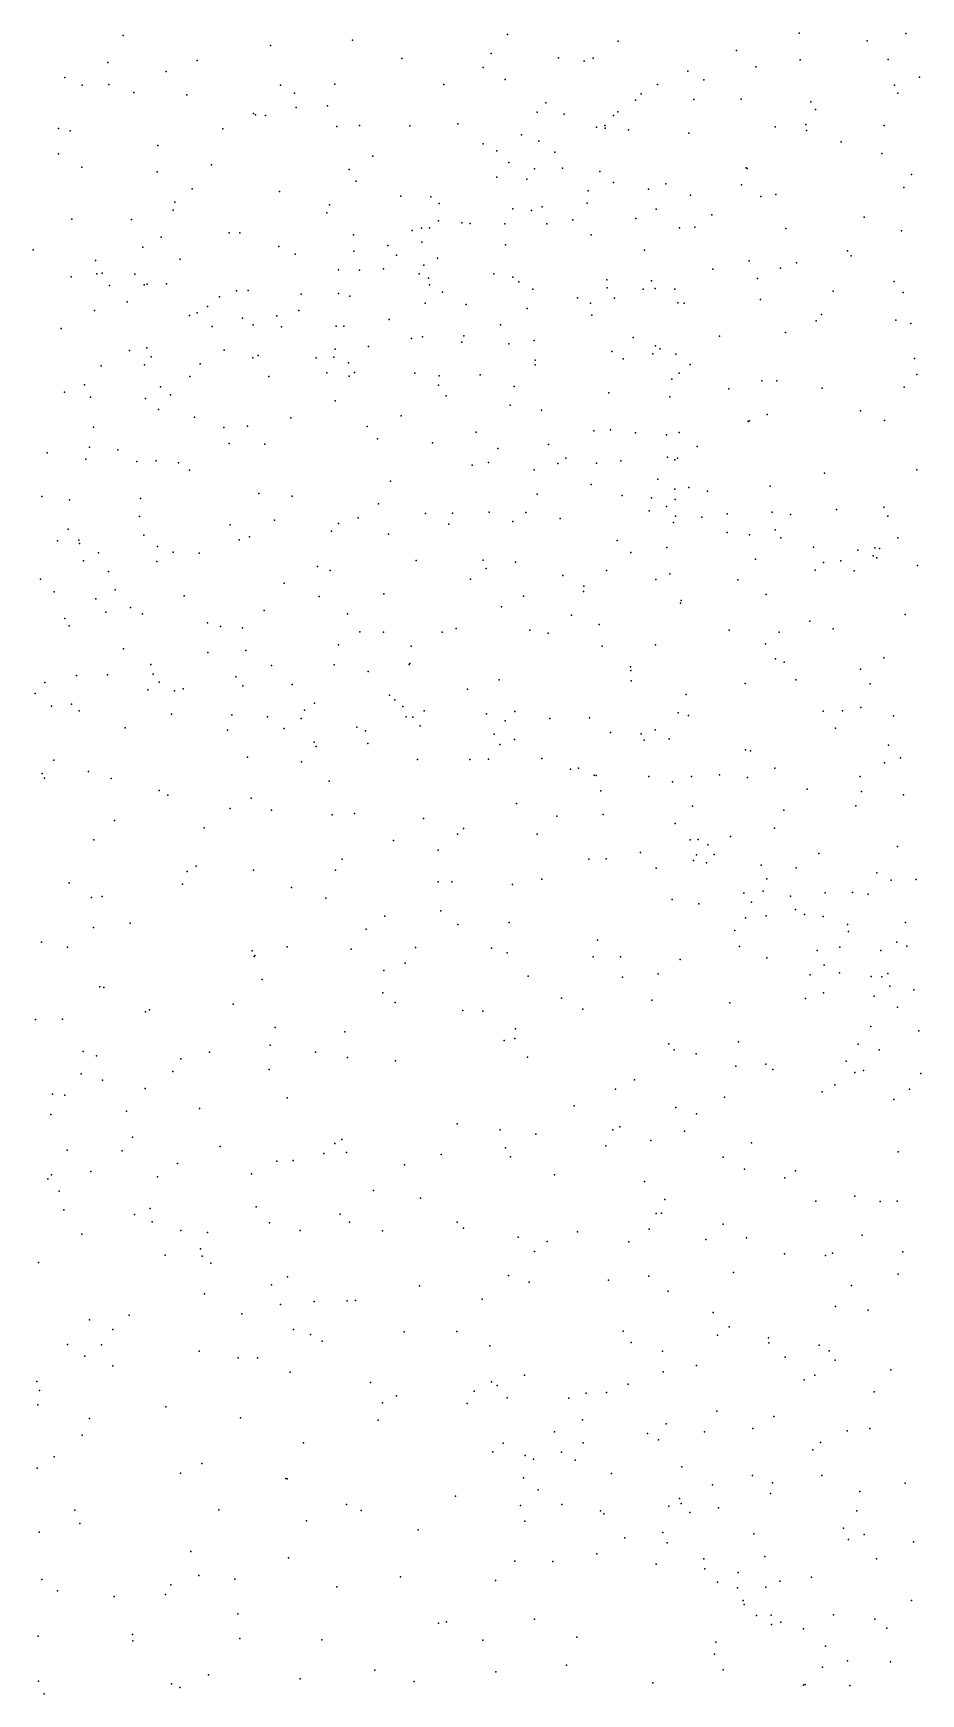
# Model space of a CAD drawing. Header units: metres. Extents: x -24.3 to 24.3, y -27.7 to 27.7.
# Drawn here: x -6.104 to -4.726, y -2.568 to 0.01 of the extents above; entities that cross this region are included whole.
import ezdxf

# ---------------------------------------------------------------- set-up
doc = ezdxf.new("R2010")
doc.units = ezdxf.units.M

msp = doc.modelspace()

# ---------------------------------------------------------------- linework, layer by layer
for p in [(-5.9647, 0.0067, -6.9713), (-5.3678, 0.0082, 25.6237), (-4.915, 0.0102, 0.6056), (-4.7494, 0.0098, 29.26), (-5.7359, -0.0087, 27.1723), (-5.6086, -0.0007, -7.2319), (-5.3935, -0.0215, -7.4008), (-5.196, -0.0021, 26.3913), (-5.0125, -0.0165, 24.772), (-4.8095, -0.0014, 24.0621), (-5.9884, -0.0353, 27.3389), (-5.8979, -0.0495, -23.4053), (-5.8499, -0.0324, 27.2631), (-5.5321, -0.0293, -5.5109), (-5.4058, -0.0429, 26.9592), (-5.2887, -0.0281, 25.0251), (-5.2488, -0.0334, 26.7023), (-5.2348, -0.0283, -5.4938), (-5.0877, -0.0485, -7.5465), (-4.9821, -0.0419, -7.6254), (-4.9135, -0.0313, 29.1663), (-4.7767, -0.0307, -7.6943), (-6.0553, -0.0588, -5.9882), (-6.0284, -0.0703, -6.9739), (-5.9872, -0.0693, 28.6549), (-5.7206, -0.0706, -0.0372), (-5.636, -0.0689, -5.5454), (-5.467, -0.0695, 27.062), (-5.3717, -0.0616, 25.7367), (-5.135, -0.0696, 24.5911), (-5.0633, -0.0622, 24.4382), (-4.7668, -0.0706, 29.1449), (-4.728, -0.0579, -5.5802), (-5.9484, -0.0818, -5.7785), (-5.8658, -0.0854, -5.7123), (-5.6989, -0.0827, -7.194), (-5.6476, -0.1028, 25.1914), (-5.3084, -0.0979, 26.0455), (-5.1693, -0.0938, 26.6097), (-5.1603, -0.084, 26.4765), (-5.0788, -0.0927, 29.0872), (-5.0053, -0.0922, 24.2703), (-4.8968, -0.0964, 24.0811), (-4.7619, -0.0828, 23.9318), (-5.7626, -0.1146, 28.7018), (-5.7594, -0.1163, 27.284), (-5.7435, -0.1178, -24.4862), (-5.6961, -0.1052, -15.7385), (-5.322, -0.1123, -5.4268), (-5.2798, -0.1156, 24.9161), (-5.2033, -0.1178, -7.4699), (-5.1966, -0.1119, -5.4306), (-4.8895, -0.1081, -7.6365), (-6.0652, -0.1375, -5.8986), (-6.047, -0.1412, 28.5673), (-5.8101, -0.1385, -5.6226), (-5.633, -0.1346, 28.7642), (-5.5976, -0.1332, -7.2742), (-5.5196, -0.1335, -5.4182), (-5.4453, -0.1303, -7.3357), (-5.3462, -0.1478, 25.8942), (-5.23, -0.1356, 26.8428), (-5.2166, -0.1331, 24.663), (-5.2161, -0.1374, 29.0053), (-5.1802, -0.1397, 26.7221), (-5.0864, -0.1449, 24.3421), (-4.9525, -0.135, -15.3172), (-4.9046, -0.1316, 29.0716), (-4.9039, -0.1406, -5.5106), (-4.783, -0.1332, -5.5453), (-6.0649, -0.1773, -6.9913), (-5.9108, -0.1643, -7.0851), (-5.4058, -0.1616, 27.1194), (-5.3843, -0.1726, 28.8844), (-5.3193, -0.1575, -7.43), (-5.2945, -0.1744, -5.3232), (-4.8499, -0.1585, 23.9735), (-4.7866, -0.1766, 29.0417), (-6.0288, -0.1976, -5.7603), (-5.912, -0.2049, 27.4592), (-5.8275, -0.1943, -0.1977), (-5.6139, -0.2013, -5.384), (-5.5769, -0.1808, 27.2646), (-5.366, -0.1904, 25.0081), (-5.3258, -0.2002, 0.2654), (-5.2823, -0.1994, 27.0212), (-5.2244, -0.2043, -25.5168), (-4.9974, -0.199, -7.5356), (-4.9959, -0.1999, 28.9964), (-5.8574, -0.2315, -7.143), (-5.6028, -0.2195, 28.6856), (-5.3847, -0.2132, 25.7695), (-5.3381, -0.2164, -5.2172), (-5.2031, -0.2217, -7.4684), (-5.149, -0.2317, 26.2512), (-5.1219, -0.2235, 26.6056), (-5.0044, -0.2253, 24.0941), (-4.7523, -0.2295, 23.8438), (-4.7408, -0.2094, -7.6018), (-5.8847, -0.2522, 28.4718), (-5.722, -0.2354, 28.5701), (-5.6445, -0.2564, -7.2878), (-5.5337, -0.2426, -5.3243), (-5.4869, -0.2436, -7.3384), (-5.4743, -0.2541, 25.6247), (-5.2441, -0.2539, 26.081), (-5.2428, -0.2347, -5.146), (-5.0839, -0.2415, -5.1754), (-4.9744, -0.2431, 24.665), (-4.9513, -0.2402, -5.3873), (-6.0442, -0.2787, -7.0404), (-5.9517, -0.2791, -7.0996), (-5.8869, -0.2646, -5.5639), (-5.6484, -0.2687, 27.4067), (-5.4749, -0.2809, 25.239), (-5.3599, -0.2623, 24.8797), (-5.3306, -0.2653, -7.3974), (-5.3142, -0.2594, -5.0804), (-5.2667, -0.2795, 28.8329), (-5.1685, -0.2776, -5.0029), (-5.1369, -0.263, 24.2632), (-5.0509, -0.2718, -7.4855), (-4.8143, -0.2754, 28.9444), (-5.9056, -0.3064, 28.3618), (-5.8002, -0.2996, 25.2959), (-5.7834, -0.2996, -5.4378), (-5.6069, -0.3026, -5.277), (-5.5158, -0.296, 25.5056), (-5.5016, -0.2927, 0.0727), (-5.4891, -0.2922, -5.0771), (-5.4388, -0.2841, 28.7184), (-5.4258, -0.2851, 25.0608), (-5.3721, -0.2859, -4.9726), (-5.3068, -0.2856, 24.6563), (-5.2382, -0.3031, 24.398), (-5.1008, -0.292, 26.4921), (-5.0769, -0.2907, -5.0683), (-4.9357, -0.2932, 23.9867), (-4.7563, -0.2966, -5.509), (-6.1044, -0.3259, 28.2344), (-5.9342, -0.3222, 27.6858), (-5.7232, -0.3209, -7.2603), (-5.6977, -0.3327, 28.4191), (-5.6068, -0.3281, -5.1486), (-5.5539, -0.3193, 28.5829), (-5.5402, -0.3345, -4.9742), (-5.501, -0.3141, 27.3962), (-5.3709, -0.3183, -4.8641), (-5.1554, -0.3266, -4.872), (-4.84, -0.3277, -5.3526), (-6.0075, -0.3425, 27.7964), (-5.8763, -0.3404, -7.1694), (-5.6304, -0.3572, -5.0531), (-5.5975, -0.3575, -7.3287), (-5.5606, -0.3556, 25.6356), (-5.4977, -0.3498, -15.8022), (-5.4764, -0.3391, -4.8145), (-5.0489, -0.3563, 28.8279), (-4.9926, -0.3431, 0.4922), (-4.9439, -0.3545, -5.1246), (-4.919, -0.3464, 28.8651), (-4.8344, -0.3353, -7.5426), (-6.0454, -0.3679, -5.6294), (-6.0055, -0.3633, 28.0586), (-5.9975, -0.3625, 27.9318), (-5.9857, -0.3814, -24.343), (-5.9464, -0.3638, 28.162), (-5.9322, -0.3803, -0.4117), (-5.9275, -0.3794, -5.4858), (-5.8972, -0.3791, 27.8565), (-5.5053, -0.3636, 25.1151), (-5.4904, -0.3701, 25.7729), (-5.4893, -0.3804, 27.5), (-5.3893, -0.3635, 28.6448), (-5.3596, -0.3687, -7.3733), (-5.3505, -0.376, 27.3892), (-5.2139, -0.3725, 27.1885), (-5.2131, -0.385, -25.7628), (-5.1442, -0.3742, 26.9503), (-5.1384, -0.3863, 24.1533), (-4.9796, -0.3704, -5.031), (-4.7677, -0.3753, 23.7848), (-5.9585, -0.407, -7.1404), (-5.8151, -0.3993, -5.1658), (-5.7888, -0.3896, 27.7749), (-5.7706, -0.3892, -4.9442), (-5.6884, -0.3951, 27.6865), (-5.6302, -0.394, -4.6862), (-5.613, -0.398, 25.3678), (-5.496, -0.4088, 25.8926), (-5.4689, -0.3918, -4.6624), (-5.432, -0.4112, 28.5365), (-5.3286, -0.3874, -4.673), (-5.2592, -0.4007, 28.6893), (-5.2391, -0.409, 26.1222), (-5.2018, -0.401, 24.7714), (-5.1573, -0.3872, 26.2146), (-5.1079, -0.3874, -4.7885), (-5.1035, -0.4084, 26.3973), (-5.0938, -0.4088, -7.4784), (-4.9752, -0.4032, -7.4924), (-4.8621, -0.3903, -5.1697), (-4.7538, -0.3926, -5.3355), (-6.0094, -0.4201, -5.5245), (-5.8615, -0.4281, -4.967), (-5.85, -0.424, -4.7985), (-5.8339, -0.414, -5.2707), (-5.7792, -0.4321, 27.9442), (-5.7262, -0.4286, -4.6495), (-5.6918, -0.4203, 25.5033), (-5.5515, -0.4341, 27.6343), (-5.3375, -0.4174, 26.0091), (-5.2368, -0.4277, 24.287), (-4.8887, -0.4365, 28.7719), (-4.8806, -0.4263, -5.0558), (-4.7648, -0.4355, 28.772), (-6.0611, -0.4481, -7.0895), (-5.8265, -0.4452, -4.6376), (-5.7627, -0.4427, 28.0888), (-5.7187, -0.4457, 25.6811), (-5.6342, -0.4449, -0.109), (-5.6219, -0.4449, 25.8584), (-5.5168, -0.4636, 28.3628), (-5.4999, -0.4613, 24.941), (-5.4357, -0.4599, -4.5573), (-5.3786, -0.4426, 27.5213), (-5.1727, -0.4623, 27.3059), (-5.0389, -0.4604, 24.0054), (-4.9364, -0.4544, 23.9029), (-4.7417, -0.4404, -7.5803), (-5.9548, -0.4825, -4.8066), (-5.928, -0.4785, -5.3669), (-5.8078, -0.4821, 25.488), (-5.6355, -0.4803, 27.8338), (-5.5836, -0.4764, 28.2133), (-5.4391, -0.4693, -7.3745), (-5.3657, -0.4721, 24.62), (-5.3266, -0.4668, -4.5317), (-5.2059, -0.4839, -7.4487), (-5.1425, -0.4878, -4.5519), (-5.1381, -0.4754, 28.6501), (-5.1311, -0.48, 0.3315), (-5.1066, -0.4879, 26.9357), (-5.9991, -0.506, -7.1495), (-5.9318, -0.5047, 25.3738), (-5.9211, -0.4923, -4.6596), (-5.8449, -0.5033, -7.2471), (-5.7635, -0.4938, 25.8672), (-5.755, -0.4903, -7.2977), (-5.665, -0.4939, 25.0895), (-5.6376, -0.4926, 28.0958), (-5.6147, -0.5017, 27.9704), (-5.3251, -0.4972, 24.4436), (-5.3251, -0.5045, -7.3959), (-5.1885, -0.4953, 24.1615), (-5.0841, -0.504, -26.0758), (-4.7361, -0.495, -5.1226), (-6.0246, -0.5355, -5.2219), (-5.9067, -0.5389, 25.7146), (-5.8614, -0.5229, -4.5388), (-5.7387, -0.5229, 25.311), (-5.6484, -0.5173, -7.3383), (-5.6138, -0.5223, -4.4586), (-5.6053, -0.5165, 25.9847), (-5.5117, -0.5177, -4.4558), (-5.4751, -0.5361, 26.0359), (-5.4742, -0.5218, 24.8101), (-5.4105, -0.5204, -4.4393), (-5.3577, -0.5383, 26.0878), (-5.1127, -0.5269, 27.0597), (-5.1016, -0.5176, 26.5831), (-4.973, -0.5293, -4.6872), (-4.9495, -0.5294, -7.4935), (-4.8793, -0.5409, -4.7887), (-4.7519, -0.5395, -4.9931), (-4.7324, -0.5195, 24.4385), (-6.0559, -0.5471, -5.0415), (-6.0152, -0.5548, -5.4055), (-5.9302, -0.5569, -7.2115), (-5.8913, -0.5511, 25.8322), (-5.6356, -0.5604, 25.0907), (-5.4633, -0.5526, 28.1568), (-5.2108, -0.548, 28.4971), (-5.1159, -0.5543, 27.2289), (-5.0243, -0.5418, -15.7011), (-5.9096, -0.5742, 25.459), (-5.8542, -0.5862, 25.9529), (-5.7043, -0.5872, -4.3451), (-5.5333, -0.584, -4.352), (-5.3638, -0.5674, 28.3276), (-5.315, -0.575, 27.7218), (-4.994, -0.5925, 28.5486), (-4.9924, -0.5918, -4.5742), (-4.9645, -0.5819, 23.89), (-4.8197, -0.576, -7.5483), (-4.7825, -0.5909, -4.8239), (-6.0106, -0.6013, -4.5661), (-5.8086, -0.6018, -0.3764), (-5.7718, -0.6, -7.3104), (-5.5856, -0.6006, 24.9774), (-5.4166, -0.6094, 0.0266), (-5.2337, -0.607, 28.3856), (-5.2082, -0.6056, 27.6754), (-5.1694, -0.6105, -7.45), (-5.1212, -0.6133, 26.339), (-5.1013, -0.6095, 27.3592), (-6.0828, -0.6411, -5.3298), (-6.0171, -0.6324, 25.747), (-5.9729, -0.6367, 25.8802), (-5.8002, -0.6269, 25.2033), (-5.7447, -0.6281, -16.1579), (-5.57, -0.6196, 26.0987), (-5.4845, -0.6257, 24.7251), (-5.3827, -0.6345, 24.4828), (-5.3043, -0.6283, 24.3242), (-5.0736, -0.6314, -7.4773), (-6.0226, -0.6514, -7.171), (-5.9437, -0.6548, -4.3855), (-5.9136, -0.654, -7.2565), (-5.8787, -0.657, -4.3108), (-5.8617, -0.668, -24.9739), (-5.4228, -0.6605, -7.4199), (-5.3977, -0.6565, -4.3204), (-5.3266, -0.6676, 26.1958), (-5.29, -0.6579, -4.3385), (-5.2772, -0.6495, 27.901), (-5.23, -0.6572, 28.2644), (-5.1921, -0.654, -4.3771), (-5.1194, -0.6483, 26.5807), (-5.1082, -0.6521, 26.9819), (-5.1042, -0.6496, 27.6119), (-4.7325, -0.6676, -7.5948), (-5.5498, -0.6851, -7.4703), (-5.2382, -0.6904, 28.1056), (-5.1344, -0.6822, 28.3461), (-5.0862, -0.6952, 27.7553), (-4.9603, -0.6933, 28.3778), (-4.8756, -0.673, -7.5321), (-6.091, -0.7093, 25.4612), (-6.0483, -0.7141, -4.3769), (-5.9376, -0.712, 25.2599), (-5.7541, -0.7045, -4.23), (-5.7023, -0.7084, -7.4246), (-5.5681, -0.7207, 24.8602), (-5.322, -0.7054, -7.4323), (-5.1897, -0.7078, 24.0912), (-5.1444, -0.7111, 27.929), (-5.1081, -0.6977, 26.8623), (-5.1078, -0.7137, 26.7319), (-5.0576, -0.7008, 24.6032), (-5.9394, -0.7401, -0.6275), (-5.7298, -0.7459, 25.0854), (-5.5997, -0.7425, -4.2186), (-5.4951, -0.7354, 26.2027), (-5.4536, -0.7352, -7.488), (-5.3963, -0.7334, 24.805), (-5.3395, -0.734, 24.3725), (-5.2861, -0.7434, 24.2631), (-5.148, -0.7313, 0.2195), (-5.1212, -0.7244, 28.2277), (-5.1071, -0.7395, 27.0737), (-5.0661, -0.7414, 27.2694), (-5.0269, -0.736, 23.9309), (-4.9571, -0.7333, -4.477), (-4.9286, -0.737, 27.6252), (-4.8573, -0.7291, -4.569), (-4.7835, -0.7258, 0.4922), (-4.7772, -0.7395, 28.3282), (-6.0499, -0.76, 25.9736), (-5.9324, -0.7693, -4.2367), (-5.7986, -0.7532, 26.1856), (-5.7686, -0.7716, -7.5202), (-5.6413, -0.7627, -0.2648), (-5.6305, -0.7508, 26.2046), (-5.5526, -0.7675, -7.5726), (-5.4592, -0.7521, -4.236), (-5.3599, -0.7481, -25.9028), (-5.1104, -0.7495, 28.0881), (-5.0267, -0.7651, -4.3867), (-4.9924, -0.7684, 27.9152), (-4.9525, -0.7611, 28.1979), (-4.9436, -0.7731, 28.0601), (-4.7616, -0.7732, -4.6261), (-6.0665, -0.7782, -7.1533), (-6.0338, -0.7769, -4.2813), (-6.0324, -0.7822, 25.2844), (-6.0031, -0.7965, -7.2512), (-5.9112, -0.7869, 26.1282), (-5.8872, -0.7953, -7.5523), (-5.8467, -0.7969, -7.6455), (-5.7846, -0.7765, 25.0466), (-5.1976, -0.7772, -7.461), (-5.1766, -0.796, 26.3476), (-5.1204, -0.7885, -4.3198), (-4.893, -0.788, 27.818), (-4.8241, -0.7924, 27.6022), (-4.7974, -0.789, -7.5748), (-4.7903, -0.7901, 28.174), (-6.0261, -0.8089, -7.4385), (-5.9123, -0.81, 25.134), (-5.663, -0.8177, -7.7872), (-5.6434, -0.824, -4.1696), (-5.5098, -0.8087, -7.6993), (-5.4055, -0.8079, -7.6243), (-5.401, -0.8207, 24.4729), (-5.3557, -0.8112, -4.209), (-5.2142, -0.8238, -7.5531), (-4.983, -0.8062, 27.3282), (-4.8903, -0.8233, -7.5406), (-4.8774, -0.8118, 27.4849), (-4.8505, -0.8092, -15.8731), (-4.8298, -0.8243, -4.521), (-4.8003, -0.801, 24.439), (-4.7943, -0.8044, 27.7297), (-4.7312, -0.8161, 27.9285), (-6.093, -0.8374, -7.5166), (-5.9873, -0.8254, -7.6894), (-5.7148, -0.8438, -7.8703), (-5.4252, -0.8373, -7.7493), (-5.2822, -0.8318, -16.1255), (-5.2493, -0.8484, -7.6702), (-5.1374, -0.8381, 24.0245), (-5.1159, -0.8293, 26.8707), (-5.0101, -0.8387, -7.4994), (-6.072, -0.857, -24.7064), (-6.0074, -0.8682, -7.8832), (-5.9773, -0.8541, -16.4465), (-5.8699, -0.8635, -7.902), (-5.6602, -0.8645, -25.5077), (-5.5599, -0.8603, -7.929), (-5.343, -0.8637, 26.3101), (-5.25, -0.8567, 24.1648), (-5.0992, -0.8746, -4.2714), (-5.0983, -0.8704, -7.5802), (-4.9662, -0.8615, 23.8582), (-6.0551, -0.8986, -4.2027), (-5.9916, -0.8889, 26.1088), (-5.9535, -0.8816, -4.1697), (-5.9349, -0.8912, -7.9873), (-5.7457, -0.8859, -8.0178), (-5.6165, -0.8915, -8.0726), (-5.3773, -0.8802, -7.8788), (-5.2687, -0.8932, -4.1787), (-4.7503, -0.8921, 23.764), (-6.0488, -0.9097, -8.0258), (-5.834, -0.9054, -8.0666), (-5.8138, -0.9111, -0.5624), (-5.7795, -0.9131, 24.9594), (-5.5974, -0.9192, 24.83), (-5.5606, -0.92, -4.1206), (-5.4692, -0.9196, -8.0911), (-5.4474, -0.9141, -4.1313), (-5.3333, -0.9167, -7.9863), (-5.3047, -0.9211, 24.2838), (-5.2258, -0.9079, -7.8242), (-5.024, -0.9165, 0.2417), (-4.9463, -0.9198, -4.3418), (-4.8984, -0.9029, 27.3764), (-4.8621, -0.9146, -4.4402), (-5.9642, -0.9459, -8.1821), (-5.8332, -0.9511, -8.2361), (-5.7745, -0.9484, 26.2739), (-5.6305, -0.9392, -8.2454), (-5.5173, -0.9414, -8.2067), (-5.2209, -0.9415, 0.0735), (-5.1379, -0.9396, 26.7173), (-4.9672, -0.9378, 27.2523), (-5.9217, -0.9699, -8.3301), (-5.7346, -0.9715, -8.3376), (-5.637, -0.9706, 26.2983), (-5.5204, -0.9699, -8.3169), (-5.5196, -0.9682, -0.2312), (-5.1771, -0.9734, 24.0819), (-5.1762, -0.9791, -4.2141), (-4.9518, -0.9611, -7.6054), (-4.9385, -0.9664, -26.5823), (-4.82, -0.977, 27.4385), (-4.7837, -0.9594, -7.5942), (-6.0864, -0.9981, -8.6978), (-6.0371, -0.9873, -8.5651), (-5.9889, -0.9859, -24.9633), (-5.918, -0.9849, -8.4741), (-5.9086, -0.9973, -8.5886), (-5.79, -0.989, -8.4408), (-5.7791, -1.0033, -8.5728), (-5.7023, -1.0008, -8.5054), (-5.5844, -0.9808, -8.4021), (-5.3807, -0.9937, -8.1967), (-5.176, -0.9952, -7.9256), (-4.9988, -0.9997, -4.2965), (-4.92, -0.994, 23.8632), (-4.8046, -1.0002, 23.7992), (-6.1016, -1.0151, -8.8476), (-5.9266, -1.0091, -0.7594), (-5.8848, -1.0108, -8.6953), (-5.8714, -1.008, -4.0739), (-5.6676, -1.0302, -8.7056), (-5.5511, -1.0176, -8.4964), (-5.5431, -1.0247, -8.636), (-5.4298, -1.0084, -8.3038), (-5.0907, -1.0167, -4.2512), (-6.076, -1.0346, -4.116), (-6.0452, -1.0318, -8.9302), (-6.0329, -1.042, 25.328), (-5.8896, -1.0471, -8.9472), (-5.7962, -1.0482, -8.9021), (-5.7404, -1.051, 24.9127), (-5.6881, -1.054, -8.8874), (-5.6834, -1.0409, -4.0441), (-5.5303, -1.0353, 26.3351), (-5.5254, -1.0514, 24.7241), (-5.5149, -1.0515, -8.8433), (-5.4971, -1.0419, -16.5052), (-5.4003, -1.0465, 24.5522), (-5.3568, -1.0432, 24.4313), (-5.302, -1.0538, 24.2987), (-5.2408, -1.0527, -8.2377), (-5.1028, -1.0449, 26.9582), (-5.0867, -1.0491, -8.0259), (-4.8779, -1.0424, -7.6839), (-4.848, -1.0421, -16.1643), (-4.8194, -1.0368, 0.3451), (-4.7684, -1.0495, -4.4951), (-5.9617, -1.0685, -9.0771), (-5.8025, -1.0717, -9.0667), (-5.7149, -1.0693, -9.0112), (-5.6017, -1.0673, -8.9799), (-5.5886, -1.0729, -4.0634), (-5.5035, -1.065, -8.9483), (-5.3888, -1.0783, -8.9252), (-5.3716, -1.0572, -8.4238), (-5.2082, -1.0754, 24.1766), (-5.1603, -1.0774, 24.6612), (-5.1385, -1.0714, 26.8165), (-4.8587, -1.0688, -4.4155), (-5.6681, -1.0905, 26.3285), (-5.6648, -1.0972, 24.9544), (-5.5848, -1.0928, -9.1783), (-5.3797, -1.0944, -8.7377), (-5.3572, -1.0862, -9.0384), (-5.1555, -1.0876, 26.6802), (-5.117, -1.0854, -8.2095), (-4.9983, -1.1023, -7.9359), (-4.9905, -1.104, 23.9454), (-4.7761, -1.0951, 27.4515), (-6.0726, -1.1184, -9.1134), (-5.7718, -1.1141, -9.2124), (-5.6877, -1.121, -9.2917), (-5.5078, -1.1173, -9.2798), (-5.4264, -1.1175, -4.0994), (-5.3973, -1.1167, -9.2788), (-5.3147, -1.1157, -4.1401), (-5.2702, -1.1326, -8.9589), (-5.2578, -1.131, -9.0809), (-4.9529, -1.131, -4.3315), (-4.7826, -1.1225, -7.7694), (-4.7575, -1.115, 23.8003), (-6.0907, -1.1392, 25.1694), (-6.0869, -1.1464, 26.1359), (-6.0188, -1.1362, -0.9375), (-5.9836, -1.1469, -16.8573), (-5.6446, -1.1512, -4.0401), (-5.2333, -1.1417, -9.1978), (-5.2301, -1.1423, -8.5812), (-5.1486, -1.1439, -8.4831), (-5.1115, -1.1523, -4.228), (-5.0824, -1.144, -8.2951), (-5.0388, -1.1413, -8.1621), (-4.9954, -1.1456, 27.1817), (-4.8202, -1.144, 24.4581), (-5.9089, -1.1658, 25.0121), (-5.8956, -1.1727, -4.0357), (-5.7661, -1.1773, 26.3028), (-5.3542, -1.1859, -9.432), (-5.2229, -1.1661, -8.7839), (-4.9024, -1.1637, -7.9087), (-4.8184, -1.1672, -4.4487), (-4.7531, -1.1722, -7.8619), (-5.7985, -1.1934, -9.332), (-5.7344, -1.1962, -25.5102), (-5.6402, -1.2036, -9.4784), (-5.6055, -1.2012, -16.8037), (-5.4985, -1.2092, -4.0704), (-5.2911, -1.2054, 24.381), (-5.2194, -1.203, 24.259), (-5.0808, -1.1899, 24.0577), (-4.9391, -1.1963, -8.0293), (-4.827, -1.1892, 23.8703), (-5.9781, -1.2121, -9.2671), (-5.8392, -1.2235, -0.712), (-5.4458, -1.2336, -9.5568), (-5.4363, -1.2247, 26.3937), (-5.3221, -1.2336, 24.4965), (-5.1075, -1.2171, -9.2278), (-5.0216, -1.2372, -8.382), (-4.9534, -1.224, -8.1486), (-6.0102, -1.242, 25.0849), (-5.5451, -1.2431, -9.5724), (-5.4754, -1.2581, -0.3166), (-5.1613, -1.2618, -9.441), (-5.0844, -1.2424, -8.9082), (-5.0721, -1.2418, -9.1363), (-5.0568, -1.2502, -4.2444), (-4.8845, -1.2632, -8.0806), (-4.7625, -1.2525, -4.504), (-5.8515, -1.2832, 26.2739), (-5.6247, -1.2721, -4.031), (-5.2414, -1.2722, -0.0769), (-5.2149, -1.2717, -9.5293), (-5.1369, -1.2861, 26.835), (-5.0793, -1.2741, -8.6848), (-5.0744, -1.2654, 27.0252), (-5.0589, -1.2781, -8.7831), (-5.0471, -1.2648, -8.5331), (-4.9741, -1.2813, -4.3097), (-4.9199, -1.2858, -8.2256), (-6.0484, -1.3091, 26.1145), (-5.8727, -1.3111, 24.9624), (-5.8651, -1.2916, -9.4531), (-5.7622, -1.2894, -4.025), (-5.6348, -1.2892, -9.5795), (-5.4755, -1.3075, -4.0648), (-5.4544, -1.3075, -9.6354), (-5.3604, -1.3116, 24.5882), (-5.3144, -1.3033, -9.6057), (-4.965, -1.3029, -9.2487), (-4.7942, -1.2933, 27.3908), (-4.772, -1.3046, 23.8746), (-4.7332, -1.3038, -8.0229), (-6.0139, -1.3316, -9.4145), (-5.9975, -1.3304, -4.0755), (-5.7031, -1.3164, 26.3094), (-5.6499, -1.3327, 24.8355), (-5.1123, -1.335, 24.1557), (-5.0012, -1.3251, -8.6086), (-4.989, -1.3388, 0.1089), (-4.9708, -1.3217, -8.4786), (-4.9287, -1.3297, -9.1167), (-4.8746, -1.3243, 27.2913), (-4.8321, -1.3241, -4.4479), (-4.8079, -1.3265, -8.117), (-5.5582, -1.3605, -9.6756), (-5.4712, -1.3525, 24.8488), (-5.0708, -1.3418, -9.5121), (-4.9982, -1.3631, 24.0332), (-4.9663, -1.3603, -8.7494), (-4.9207, -1.3506, -9.0076), (-4.907, -1.3581, -26.6968), (-4.878, -1.3613, -9.2989), (-6.0106, -1.3783, 25.0934), (-5.9541, -1.3714, 26.1888), (-5.5876, -1.3808, -0.4901), (-5.4453, -1.3736, 26.395), (-5.3653, -1.3705, -16.9351), (-5.0151, -1.3829, -4.2735), (-4.8401, -1.3736, -16.6413), (-4.8386, -1.3843, -8.2679), (-4.7501, -1.3705, -4.5413), (-6.0913, -1.401, 26.0279), (-6.0514, -1.4087, -4.127), (-5.7643, -1.4146, -9.6418), (-5.71, -1.4085, 24.9806), (-5.6105, -1.412, -4.0375), (-5.5109, -1.4094, -25.9744), (-5.3928, -1.4105, -9.7316), (-5.3687, -1.4174, -4.0957), (-5.2282, -1.3982, -9.6684), (-5.0076, -1.4077, -9.5683), (-4.8872, -1.4138, -8.5591), (-4.8517, -1.4087, -8.4024), (-4.7881, -1.414, -9.257), (-4.7635, -1.4013, -8.202), (-4.7478, -1.4075, 27.4241), (-5.7615, -1.4236, 24.8981), (-5.7603, -1.4216, 26.2586), (-5.5268, -1.4336, 24.783), (-5.2349, -1.4239, -4.1518), (-5.1925, -1.424, 26.677), (-5.0997, -1.4281, 26.9387), (-4.965, -1.4256, 27.1673), (-4.8763, -1.437, -9.4631), (-5.7487, -1.4593, -4.0418), (-5.5602, -1.4451, -9.7522), (-5.3356, -1.4539, 24.601), (-5.1896, -1.4556, 24.3526), (-5.1339, -1.4503, -9.6679), (-4.8981, -1.4519, -4.4073), (-4.8522, -1.4486, -8.7801), (-4.8033, -1.4542, 23.9415), (-4.7866, -1.4548, -9.0178), (-4.7774, -1.4496, -8.3141), (-4.7741, -1.4692, -8.9199), (-6.0011, -1.4705, 26.0973), (-5.9948, -1.4716, -25.1269), (-5.5614, -1.4799, 26.3077), (-5.5423, -1.4948, -4.0465), (-5.2842, -1.4881, 26.5184), (-5.1438, -1.4911, 26.7651), (-4.905, -1.4888, -9.6062), (-4.8775, -1.4797, 27.2617), (-4.7985, -1.4848, -8.5339), (-4.7368, -1.4753, -9.4071), (-6.0591, -1.5204, -17.6954), (-5.9299, -1.5094, -4.0852), (-5.924, -1.5062, 25.0895), (-5.7941, -1.4975, -25.4909), (-5.4371, -1.5071, -17.2284), (-5.4061, -1.5084, 26.3722), (-5.251, -1.5052, -9.7529), (-5.0226, -1.4955, -4.2967), (-4.7624, -1.502, -4.5563), (-6.101, -1.5213, 25.9156), (-5.7287, -1.5338, -17.4821), (-5.6204, -1.5405, -9.7992), (-5.3553, -1.5354, -0.2938), (-4.8039, -1.5319, 24.4565), (-4.7293, -1.5386, -8.6208), (-6.0269, -1.5709, 25.2433), (-5.8305, -1.5717, -9.7255), (-5.7365, -1.5608, -9.7793), (-5.6661, -1.5717, 24.8827), (-5.3732, -1.5539, 24.7956), (-5.3564, -1.5508, -4.1508), (-5.1172, -1.5592, 24.2843), (-5.1091, -1.5682, -4.27), (-5.0093, -1.5559, 27.062), (-4.8232, -1.5595, -9.6488), (-4.7908, -1.5681, 27.3353), (-6.0063, -1.5774, -9.6084), (-5.8754, -1.5824, -0.8939), (-5.6162, -1.5801, -4.0808), (-5.5419, -1.5852, 24.8119), (-5.3371, -1.5796, -9.8394), (-5.075, -1.5746, -9.7324), (-5.0135, -1.5937, 24.1287), (-4.9668, -1.5905, -4.3807), (-4.8422, -1.5859, 0.1437), (-6.03, -1.6056, -18.1026), (-5.997, -1.6156, -4.1521), (-5.8878, -1.6018, -4.0864), (-5.7379, -1.5989, 26.1996), (-5.1706, -1.6149, 24.3961), (-4.9562, -1.5989, -9.7242), (-4.8597, -1.6225, -9.7209), (-4.8286, -1.6037, -17.0169), (-4.8152, -1.6001, -4.5229), (-4.7262, -1.6048, 23.9271), (-6.0744, -1.6372, 25.79), (-6.0553, -1.6387, 25.2393), (-5.9307, -1.6282, -9.6815), (-5.7102, -1.6428, -0.7297), (-5.2002, -1.6293, 26.6141), (-5.0312, -1.6416, 26.9709), (-4.8793, -1.6333, 24.0359), (-4.7678, -1.6454, -26.7636), (-4.7437, -1.6292, -9.6921), (-6.0769, -1.6688, 25.45), (-5.9595, -1.6633, 25.9712), (-5.846, -1.6595, 26.0802), (-5.2646, -1.6552, 26.5089), (-5.1066, -1.6577, -9.8036), (-5.0743, -1.6674, 24.2534), (-5.4462, -1.6833, -4.1757), (-5.3794, -1.6927, 24.7448), (-5.324, -1.6994, 26.4079), (-5.2042, -1.6925, -4.2927), (-5.1933, -1.688, -9.8592), (-5.093, -1.6946, 26.8206), (-6.0516, -1.724, 25.5891), (-5.9661, -1.725, -4.2195), (-5.9502, -1.704, 25.2473), (-5.8143, -1.7182, 25.1001), (-5.6361, -1.7136, 26.1856), (-5.6253, -1.7077, 24.9352), (-5.3713, -1.7203, -4.2345), (-5.2155, -1.7175, 24.5296), (-5.1452, -1.7088, 24.6655), (-4.989, -1.7128, -9.8001), (-4.7611, -1.7267, 27.2865), (-5.8805, -1.7447, -9.7466), (-5.7259, -1.7412, 25.0181), (-5.7008, -1.7401, -9.8239), (-5.6529, -1.7294, -4.1544), (-5.6178, -1.7275, -25.8116), (-5.528, -1.7468, 26.2326), (-5.4707, -1.731, 24.8477), (-5.3632, -1.7346, -9.8821), (-5.033, -1.735, -4.3857), (-6.0815, -1.7687, -24.8359), (-6.0762, -1.7625, -19.0125), (-6.0147, -1.7572, 25.7236), (-5.9114, -1.7653, 25.9284), (-5.7657, -1.7607, 26.0437), (-5.2948, -1.7623, -4.2969), (-5.155, -1.7728, -4.3315), (-4.9999, -1.7538, 26.9466), (-4.9372, -1.7671, 24.5416), (-4.921, -1.7561, 27.0659), (-6.064, -1.7877, -9.648), (-5.5761, -1.7868, -18.202), (-5.5031, -1.7984, -9.8854), (-5.1235, -1.8006, -9.9008), (-4.8893, -1.8033, -4.5302), (-4.8285, -1.7953, -9.8212), (-4.7891, -1.8036, -4.6117), (-4.763, -1.803, 23.9922), (-6.0568, -1.8165, -4.3333), (-5.9469, -1.8239, -4.2952), (-5.9228, -1.8145, 25.8031), (-5.7581, -1.8118, -4.2156), (-5.6278, -1.8235, -9.8592), (-5.1373, -1.8224, 26.6589), (-5.1288, -1.8221, 24.3929), (-6.0287, -1.8543, -19.4405), (-5.9198, -1.8352, 25.3894), (-5.8751, -1.8488, 25.0683), (-5.8337, -1.8519, 25.876), (-5.7374, -1.8369, -18.6304), (-5.6901, -1.8488, 25.0846), (-5.6134, -1.8359, -0.6399), (-5.5619, -1.8495, 26.1071), (-5.4461, -1.8357, 26.2293), (-5.4364, -1.8451, 24.8765), (-5.259, -1.8509, 26.4621), (-5.1479, -1.8469, -0.1263), (-5.0333, -1.8388, -4.4277), (-4.8173, -1.8562, 0.1072), (-5.8448, -1.877, -9.8076), (-5.3513, -1.8592, -9.9126), (-5.3261, -1.8814, -4.3323), (-5.3061, -1.8661, 24.744), (-5.1793, -1.8664, 24.5324), (-5.0602, -1.8627, 24.2895), (-4.9967, -1.8603, 26.8599), (-4.7543, -1.8817, -9.915), (-6.0963, -1.8983, -4.4716), (-5.8993, -1.8871, 25.5089), (-5.8422, -1.8887, -0.8849), (-5.8285, -1.8993, 25.729), (-4.9379, -1.8851, 24.1554), (-4.8741, -1.8875, 27.0122), (-4.8634, -1.8839, -9.882), (-5.7342, -1.9331, 25.8313), (-5.7098, -1.9207, -4.2922), (-5.3663, -1.9186, -26.0507), (-5.3344, -1.9289, -0.3206), (-5.2111, -1.926, -9.9304), (-5.1484, -1.9199, -18.0109), (-5.0169, -1.9142, -9.9296), (-4.7613, -1.9166, 27.1428), (-5.8386, -1.9473, -25.3434), (-5.6681, -1.9592, -9.8819), (-5.6167, -1.9578, 25.9395), (-5.6042, -1.9574, -4.2893), (-5.5045, -1.9347, -4.2847), (-5.4074, -1.9552, 26.1466), (-5.1185, -1.943, 24.4245), (-4.8336, -1.9344, 24.0764), (-5.9555, -1.9802, -4.4305), (-5.7803, -1.9781, 25.4881), (-5.7205, -1.9637, -19.2487), (-5.0487, -1.9763, 24.6188), (-4.8586, -1.9668, -9.9476), (-4.808, -1.9724, 24.5133), (-6.0171, -1.9877, -1.1015), (-5.9807, -2.0025, -9.7482), (-5.7004, -2.0027, 25.6528), (-5.6737, -2.0102, 25.2831), (-5.5282, -2.0062, -9.9233), (-5.4466, -2.0057, 25.0191), (-5.1884, -2.0049, 24.6687), (-5.0238, -1.9983, -4.382), (-6.0514, -2.0258, -9.6813), (-5.9985, -2.0263, -20.1009), (-5.8469, -2.0359, -9.8536), (-5.6557, -2.0206, -4.3592), (-5.3954, -2.0278, 24.7967), (-5.1758, -2.0229, -4.3625), (-5.1274, -2.0361, 24.5329), (-5.042, -2.0114, 26.6481), (-4.9629, -2.0152, 26.757), (-4.9622, -2.0234, -0.0291), (-4.884, -2.0267, -26.446), (-4.8686, -2.0357, 24.1454), (-6.0241, -2.0441, -4.6035), (-5.9807, -2.059, 25.0748), (-5.7864, -2.0463, -19.7313), (-5.756, -2.0463, -4.4132), (-5.0746, -2.0583, -9.9545), (-4.937, -2.0456, -9.9576), (-4.8594, -2.0501, 26.8205), (-6.0987, -2.0832, -5.0114), (-5.7052, -2.0686, -0.7482), (-5.5806, -2.085, -4.3896), (-5.3928, -2.0835, 26.0352), (-5.3416, -2.0733, 26.1475), (-5.1807, -2.0874, -18.5837), (-5.1264, -2.0683, 26.5027), (-4.9071, -2.0806, -18.1012), (-4.8909, -2.0736, -4.4015), (-4.7726, -2.0653, 24.0679), (-6.0945, -2.0973, -5.1184), (-5.5403, -2.1053, 25.383), (-5.4196, -2.0981, -0.4439), (-5.3839, -2.0895, -9.953), (-5.3684, -2.1085, 25.0911), (-5.2727, -2.109, 24.9842), (-5.2457, -2.1015, 26.3235), (-5.2144, -2.1004, 24.8693), (-4.7988, -2.0995, -4.4392), (-6.0974, -2.1194, -5.2257), (-5.8983, -2.1223, -4.562), (-5.7826, -2.1397, 24.9612), (-5.5618, -2.1166, 25.5626), (-5.4304, -2.1176, 25.2072), (-5.0429, -2.1291, 26.5626), (-4.9542, -2.1376, 26.6651), (-6.0171, -2.1409, -9.6991), (-5.569, -2.1434, -9.9281), (-5.2951, -2.1615, -19.1573), (-5.2515, -2.1426, -9.9627), (-5.1504, -2.1639, 26.4075), (-5.1216, -2.1489, -4.3069), (-5.0622, -2.1613, 24.5168), (-4.9868, -2.156, -4.2859), (-4.8406, -2.16, 26.7412), (-4.8052, -2.156, -4.31), (-6.0283, -2.1665, -20.6028), (-5.6845, -2.1782, -20.0735), (-5.3747, -2.1792, 25.8453), (-5.2504, -2.1784, 26.1757), (-5.1337, -2.1737, 24.8131), (-4.8936, -2.1894, -4.2404), (-4.882, -2.178, -10.01), (-6.0716, -2.2002, -4.8519), (-5.8427, -2.2107, -9.8516), (-5.3906, -2.1926, 25.3742), (-5.3404, -2.198, -9.9687), (-5.3277, -2.2039, 25.2563), (-5.2839, -2.1927, 26.0405), (-5.2628, -2.2054, 25.1084), (-5.097, -2.2157, 24.7005), (-6.0984, -2.218, -5.1445), (-5.8757, -2.2258, -4.5848), (-5.712, -2.2339, -9.8993), (-5.7103, -2.2345, -25.3269), (-5.3432, -2.2327, 25.4988), (-5.2062, -2.2261, -4.2429), (-4.9877, -2.2291, 24.4101), (-4.9564, -2.2406, 26.5478), (-4.8798, -2.2294, -0.0114), (-4.7506, -2.2409, -10.0566), (-5.4485, -2.2615, 24.7717), (-5.3205, -2.2514, 25.6969), (-5.1008, -2.2649, -26.0597), (-5.0494, -2.2436, -4.1987), (-4.9595, -2.2571, -10.0183), (-4.8206, -2.2539, 26.6284), (-6.0396, -2.2828, -9.6643), (-5.8162, -2.2824, -0.828), (-5.6181, -2.2743, -9.9289), (-5.5951, -2.2835, -4.3615), (-5.3478, -2.2756, -19.7555), (-5.2838, -2.2742, 25.8237), (-5.2237, -2.2838, 24.6541), (-5.2186, -2.2889, 25.3843), (-5.1174, -2.2769, 25.0945), (-5.0983, -2.2727, 26.3147), (-5.0848, -2.2864, 24.8854), (-5.0401, -2.2792, 24.6157), (-4.8256, -2.2839, 24.2264), (-6.0949, -2.3169, -5.0015), (-6.0318, -2.3036, -4.8198), (-5.6799, -2.2994, -20.3823), (-5.5065, -2.3133, -9.9583), (-5.3409, -2.3001, -9.9826), (-5.1267, -2.3179, -19.4227), (-4.9853, -2.3195, -4.1114), (-4.8462, -2.3108, -10.0584), (-5.1859, -2.3259, 25.9258), (-5.1201, -2.3336, 25.2973), (-4.8387, -2.3283, 26.5088), (-4.8143, -2.3207, 24.5145), (-4.7374, -2.3323, -18.5855), (-5.8594, -2.3472, -9.8227), (-5.7079, -2.3572, -4.4283), (-5.3564, -2.362, -20.1005), (-5.2976, -2.3628, -4.1808), (-5.2292, -2.3509, -9.9916), (-5.1372, -2.3667, -4.1), (-5.063, -2.3587, 25.0043), (-4.9684, -2.3547, 24.5237), (-4.7952, -2.3586, -4.0492), (-6.0911, -2.3905, -4.8918), (-5.8471, -2.3846, -20.832), (-5.7911, -2.3903, -4.4982), (-5.534, -2.3863, -4.2571), (-5.3865, -2.3924, -9.9917), (-5.0613, -2.3742, 25.3985), (-5.0421, -2.3948, 25.7913), (-5.0097, -2.3797, 24.6852), (-4.9453, -2.3933, 26.322), (-4.8961, -2.387, 24.3833), (-6.0665, -2.4082, -1.0583), (-5.9785, -2.4168, -21.1364), (-5.8991, -2.4141, 24.9594), (-5.8909, -2.3987, -4.623), (-5.6327, -2.4018, -4.3389), (-5.0106, -2.4035, 26.1997), (-5.002, -2.4231, 25.5135), (-4.9667, -2.4025, -10.0491), (-4.7408, -2.423, 24.2133), (-5.7867, -2.4437, -24.9016), (-5.0006, -2.4295, 25.9078), (-4.9812, -2.4464, 24.8998), (-4.9584, -2.446, -0.1107), (-4.8615, -2.4456, -3.9638), (-5.4751, -2.4584, -9.9693), (-5.4628, -2.4564, -4.1693), (-5.3262, -2.4521, -0.3793), (-4.9581, -2.4605, 25.2688), (-4.9436, -2.4571, -19.6503), (-4.9081, -2.4673, 26.0703), (-4.7974, -2.4522, -10.0583), (-4.7788, -2.4661, 26.2327), (-6.0968, -2.4785, -9.5275), (-5.9504, -2.4759, -9.7056), (-5.9499, -2.4858, -4.6353), (-5.7835, -2.4824, -4.4284), (-5.6562, -2.4844, -9.9082), (-5.4061, -2.4847, 24.6976), (-5.2605, -2.48, -10.0169), (-5.0443, -2.4882, -20.0885), (-4.874, -2.4943, 25.8383), (-5.2761, -2.5238, -4.045), (-5.0464, -2.5064, 24.5551), (-4.8398, -2.5169, -25.7014), (-4.773, -2.5186, 26.0376), (-6.0962, -2.5483, -24.0435), (-5.8324, -2.5385, -9.8088), (-5.6897, -2.5447, -4.2939), (-5.574, -2.5314, -0.5564), (-5.5129, -2.549, -20.8565), (-5.386, -2.5342, -4.0902), (-5.1423, -2.5509, -10.0136), (-5.0333, -2.5311, -3.9216), (-4.8788, -2.5268, 25.5438), (-6.0875, -2.5681, 25.0182), (-5.8899, -2.5528, -9.7294), (-5.8767, -2.5585, -4.4928), (-4.9083, -2.5547, -3.8582), (-4.9056, -2.5537, 24.8853), (-4.8362, -2.5553, 24.4813)]:
    msp.add_point(p)

doc.saveas('drawing.dxf')
